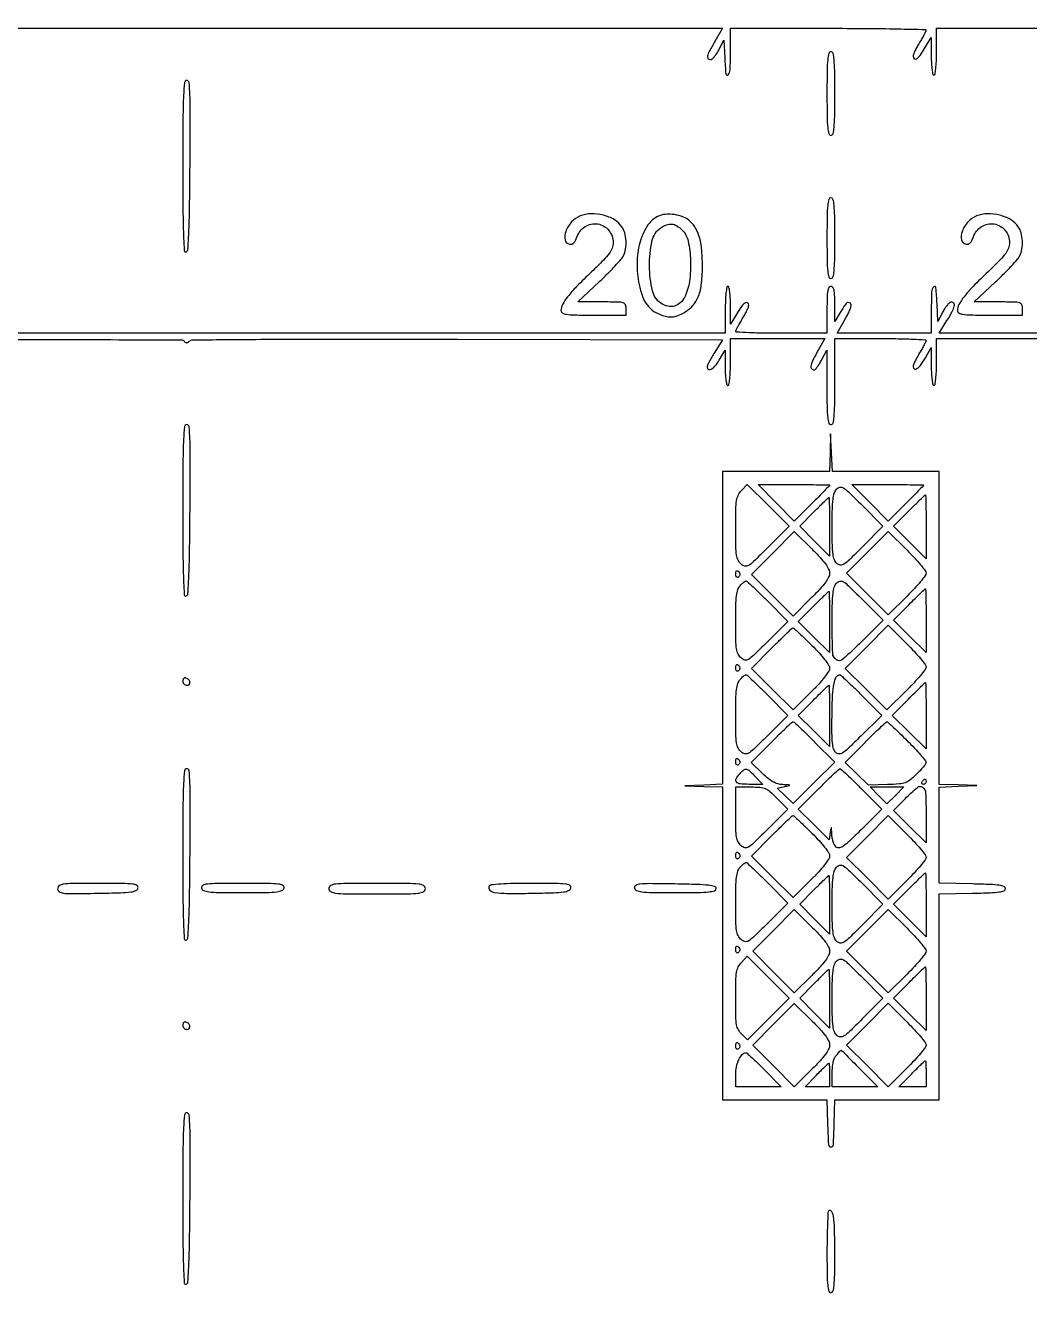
# Model space of a CAD drawing. Extents: x 0 to 836, y 5 to 589.
# Drawn here: x 487.95 to 520.51, y 388.59 to 430.28 of the extents above; entities that cross this region are included whole.
import ezdxf

# ---------------------------------------------------------------- set-up
doc = ezdxf.new("R2010")
doc.units = 0
doc.header["$MEASUREMENT"] = 0

msp = doc.modelspace()

# ---------------------------------------------------------------- linework, layer by layer
for points in [[(201.712326, 537.783562, -0.000001), (217.055896, 537.76491, -0.426088)], [(546.939, 229.3929, -0.000106), (546.943559, 250.949215, -0.000176), (546.957638, 269.095817, -0.000001), (546.976289, 285.583213, -0.415883)], [(836.0595, 588.6891), (420.497259, 588.710259, 0.000013), (261.145696, 588.714318, 0.000021), (126.989856, 588.708632), (4.934769, 588.698274, 0.19889), (4.878609, 588.675009, 0.198853), (4.855343, 588.618859), (4.83877, 516.273901, 0.000036), (4.826254, 436.744061, 0.000021), (4.8222, 342.282364), (4.8222, 95.946129), (4.469225, 95.920114, 0.031904), (4.160456, 95.877435, 0.315999), (4.075312, 95.787407, 0.415411), (4.137995, 95.703578, 0.035338), (4.43445, 95.6826), (4.8222, 95.6826), (4.8222, 50.2101), (4.8222, 4.7376), (420.462, 4.7376), (836.1018, 4.7376)], [(604.852986, 529.408162, -0.000002), (620.423836, 529.389509, -0.550615)], [(238.738155, 529.614638, -0.000002), (224.300981, 529.63329, -0.415836)], [(308.18842, 529.408162, -0.000002), (322.638019, 529.38951, -0.415836)], [(531.796111, 538.074638, -0.000002), (517.6951, 538.093291, -0.426056)], [(413.368417, 538.074638, -0.000002), (399.676779, 538.093291, -0.415815)], [(77.850638, 481.579418, -0.000002), (77.869294, 494.031443, -0.550517)], [(336.166934, 548.220763, -0.000002), (326.827688, 548.233536, -0.413812)], [(77.644162, 421.684687, -0.000002), (77.625507, 409.236574, -0.415775)], [(689.941022, 529.408162, -0.000003), (701.809045, 529.389505, -0.550493)], [(333.609652, 529.614638, -0.000003), (323.198363, 529.633296, -0.415688)], [(383.716206, 529.408162, -0.000003), (394.123716, 529.389504, -0.425916)], [(835.429914, 203.53197, -0.00002), (835.42504, 321.569549)], [(381.27946, 547.935135, -0.000004), (390.656104, 547.916048, -0.413615)], [(604.231838, 387.151416, -0.000003), (604.250494, 398.693431, -0.41574)], [(484.859921, 420.102361, -0.000019), (493.011272, 420.080958, -0.259223), (493.093639, 420.034892, 0.093379), (493.124914, 420.000626, 0.163244), (493.161004, 419.98862, 0.12665), (493.203851, 419.999764, 0.046615), (493.255835, 420.035294, -0.172552), (493.378997, 420.08039, -0.000371), (495.412531, 420.097686, -0.00195), (498.0396, 420.107836, -0.000618), (501.95827, 420.102853), (510.553333, 420.0813), (510.303366, 419.6797, 0.008771), (510.207627, 419.519693, 0.011748), (510.126828, 419.371145, 0.009013), (510.065001, 419.245297, 0.110097), (510.0534, 419.19325, 0.290106), (510.098011, 419.122833, 0.247719), (510.187196, 419.126785, 0.087242), (510.320198, 419.239722, 0.040002), (510.451505, 419.426478), (510.63811, 419.7429), (510.641855, 419.17185, 0.013372), (510.649273, 418.949161, 0.023366), (510.668941, 418.765649, 0.020491), (510.696116, 418.627675, 0.346819), (510.7302, 418.6008, 0.365646), (510.765797, 418.630849, 0.014491), (510.7913, 418.8123, 0.018502), (510.809156, 419.054279, 0.009164), (510.8148, 419.3622), (510.8148, 420.1236), (512.345676, 420.1236), (513.876552, 420.1236), (513.6193, 419.667776, 0.013839), (513.472588, 419.390137, 0.076968), (513.422143, 419.229802, 0.231469), (513.448687, 419.145115, 0.205869), (513.534079, 419.1084, 0.216432), (513.569394, 419.124438, 0.019681), (513.63164, 419.201592, 0.022693), (513.700897, 419.304113, 0.015755), (513.77004, 419.42565), (513.937522, 419.7429), (513.941261, 418.53735, 0.003305), (513.947672, 417.877246, 0.022909), (513.967751, 417.554498, 0.050005), (514.004292, 417.381249, 0.326679), (514.0719, 417.3318, 0.341131), (514.140599, 417.384843, 0.041306), (514.175727, 417.5856, 0.019923), (514.194563, 417.955918, 0.002745), (514.1988, 418.7277), (514.1988, 420.1236), (515.6793, 420.1236, -0.004017), (516.24696, 420.11904, -0.006694), (516.724776, 420.104962, -0.001794), (517.135042, 420.085899, -0.40162), (517.159367, 420.06015, -0.111035), (517.150141, 420.020391, -0.00754), (517.097835, 419.915933, -0.010506), (517.030375, 419.792546, -0.007675), (516.950507, 419.6583, 0.013093), (516.870515, 419.52047, 0.015532), (516.80253, 419.38617, 0.014424), (516.752369, 419.270347, 0.08935), (516.73944, 419.2071, 0.300243), (516.781505, 419.139999, 0.270054), (516.864156, 419.148295, 0.076762), (516.996318, 419.279246, 0.029789), (517.137258, 419.495677), (517.326217, 419.8275), (517.327608, 419.21415, 0.012089), (517.334012, 418.97204, 0.022171), (517.352719, 418.775635, 0.019132), (517.379112, 418.628546, 0.352327), (517.4136, 418.6008, 0.365646), (517.449197, 418.630849, 0.014491), (517.4747, 418.8123, 0.018502), (517.492556, 419.054279, 0.009164), (517.4982, 419.3622), (517.4982, 420.1236), (527.4387, 420.1236)], [(467.582005, 430.191), (510.55661, 430.191), (510.305005, 429.764277, 0.009298), (510.130066, 429.454557, 0.065443), (510.068412, 429.293143, 0.236264), (510.087395, 429.212016, 0.222811), (510.164631, 429.1758, 0.180386), (510.217957, 429.195686, 0.035725), (510.29128, 429.268992, 0.033672), (510.368747, 429.37158, 0.025766), (510.439581, 429.49305), (510.6033, 429.8103), (510.628315, 429.23925, 0.011581), (510.663823, 428.709586, 0.639683), (510.735492, 428.68403, 0.186785), (510.804103, 428.84371, 0.009128), (510.8148, 429.4296), (510.8148, 430.191), (513.9873, 430.191, -0.001874), (515.203614, 430.186441, -0.003129), (516.227103, 430.172362, -0.000395), (517.132783, 430.153517, -0.420082), (517.15716, 430.12755, -0.10382), (517.147077, 430.087812, -0.007062), (517.09407, 429.983333, -0.009869), (517.026121, 429.859945, -0.007234), (516.946093, 429.7257, 0.012708), (516.866259, 429.588385, 0.015414), (516.798765, 429.455641, 0.01405), (516.749027, 429.341661, 0.095102), (516.737233, 429.28155, 0.218217), (516.77334, 429.201899, 0.339983), (516.845044, 429.197588, 0.086405), (516.964439, 429.312846, 0.02268), (517.111905, 429.53535), (517.327399, 429.8949), (517.3282, 429.28155, 0.012065), (517.334364, 429.039245, 0.0222), (517.352867, 428.842888, 0.01921), (517.379111, 428.695965, 0.352506), (517.4136, 428.6682, 0.365646), (517.449197, 428.698249, 0.014491), (517.4747, 428.8797, 0.018502), (517.492556, 429.121679, 0.009164), (517.4982, 429.4296), (517.4982, 430.191), (527.4387, 430.191)], [(527.481782, 420.2928), (517.584364, 420.2928), (517.837382, 420.704007, 0.012763), (518.009153, 420.999829, 0.067597), (518.075971, 421.174396, 0.21343), (518.058194, 421.266845, 0.244789), (517.979169, 421.308, 0.180386), (517.925843, 421.288114, 0.035725), (517.85252, 421.214808, 0.033672), (517.775053, 421.11222, 0.025766), (517.704219, 420.99075), (517.5405, 420.6735), (517.515485, 421.24455, 0.011581), (517.479977, 421.774214, 0.639683), (517.408308, 421.79977, 0.186785), (517.339697, 421.64009, 0.009128), (517.329, 421.0542), (517.329, 420.2928), (515.799991, 420.2928), (514.270982, 420.2928), (514.533468, 420.751577, 0.013632), (514.643472, 420.956615, 0.036849), (514.706457, 421.109193, 0.055394), (514.728891, 421.215938, 0.285851), (514.703248, 421.267648, 0.078544), (514.632593, 421.297255, 0.25054), (514.584652, 421.284966, 0.068732), (514.531898, 421.221262, 0.002883), (514.378078, 420.9696), (514.199432, 420.6735), (514.199116, 421.24455, 0.008923), (514.193718, 421.537915, 0.04577), (514.173003, 421.699222, 0.10575), (514.133909, 421.784484, 0.236826), (514.0719, 421.8156, 0.273642), (514.007877, 421.777725, 0.084509), (513.969675, 421.66755, 0.035355), (513.9498, 421.457786, 0.005946), (513.945, 421.0542), (513.945, 420.2928), (512.4645, 420.2928, -0.004017), (511.896991, 420.297359, -0.00671), (511.419672, 420.311438, -0.001804), (511.010129, 420.330502, -0.411716), (510.98664, 420.35625, -0.10382), (510.996723, 420.395988, -0.007062), (511.04973, 420.500467, -0.009869), (511.117679, 420.623855, -0.007234), (511.197707, 420.7581, 0.012708), (511.277541, 420.895415, 0.015414), (511.345035, 421.028159, 0.01405), (511.394773, 421.142139, 0.095102), (511.406567, 421.20225, 0.218217), (511.37046, 421.281901, 0.339983), (511.298756, 421.286212, 0.086405), (511.179361, 421.170954, 0.02268), (511.031895, 420.94845), (510.816401, 420.5889), (510.8156, 421.20225, 0.012065), (510.809436, 421.444555, 0.0222), (510.790933, 421.640912, 0.01921), (510.764689, 421.787835, 0.352506), (510.7302, 421.8156, 0.365646), (510.694603, 421.785551, 0.014491), (510.6691, 421.6041, 0.018502), (510.651244, 421.362121, 0.009164), (510.6456, 421.0542), (510.6456, 420.2928), (467.6265, 420.2928)]]:
    msp.add_lwpolyline(points, format="xyb")
for points in [[(513.945, 428.076, 0.002849), (513.949258, 427.328786, 0.020523), (513.968133, 426.96915, 0.04313), (514.003453, 426.774699, 0.338315), (514.0719, 426.7224, 0.338315), (514.140347, 426.774699, 0.04313), (514.175667, 426.96915, 0.020523), (514.194542, 427.328786, 0.002849), (514.1988, 428.076, 0.002849), (514.194542, 428.823214, 0.020523), (514.175667, 429.18285, 0.04313), (514.140347, 429.377301, 0.338315), (514.0719, 429.4296, 0.338315), (514.003453, 429.377301, 0.04313), (513.968133, 429.18285, 0.020523), (513.949258, 428.823214, 0.002849)], [(493.0488, 425.70015, 0.00151), (493.053133, 424.265767, 0.008051), (493.070483, 423.482398, 0.006356), (493.096323, 422.975746, 0.49192), (493.15455, 422.936523, 0.304581), (493.212198, 423.011115, 0.005234), (493.242578, 423.551225, 0.007737), (493.2668, 424.351767, 0.001676), (493.282606, 425.735373, 0.001213), (493.291534, 427.316765, 0.010367), (493.279128, 428.025088, 0.014769), (493.251556, 428.431238, 0.385989), (493.176856, 428.499, 0.384605), (493.101696, 428.431149, 0.014105), (493.070918, 428.015586, 0.010212), (493.052688, 427.295127, 0.001219)], [(513.945, 423.3807, 0.002961), (513.949279, 422.658052, 0.021161), (513.968197, 422.3091, 0.045065), (514.003712, 422.120924, 0.33533), (514.0719, 422.0694, 0.33533), (514.140088, 422.120924, 0.045065), (514.175603, 422.3091, 0.021161), (514.194521, 422.658052, 0.002961), (514.1988, 423.3807, 0.002961), (514.194521, 424.103348, 0.021161), (514.175603, 424.4523, 0.045065), (514.140088, 424.640476, 0.33533), (514.0719, 424.692, 0.33533), (514.003712, 424.640476, 0.045065), (513.968197, 424.4523, 0.021161), (513.949279, 424.103348, 0.002961)], [(505.940835, 424.101486, 0.111457), (505.660753, 423.9074, 0.095305), (505.471884, 423.601257, 0.141082), (505.449216, 423.326877, 0.305109), (505.592848, 423.184607, 0.121092), (505.665701, 423.188446, 0.119299), (505.728934, 423.225592, 0.083297), (505.78434, 423.300636, 0.033597), (505.834396, 423.418179, -0.167868), (506.101054, 423.756103, -0.183743), (506.508471, 423.841521, -0.186011), (506.866038, 423.634609, -0.170912), (507.008154, 423.23265, -0.091469), (506.976236, 423.058382, -0.068605), (506.882433, 422.886908, -0.035955), (506.692449, 422.665627, -0.006703), (506.310204, 422.290448, 0.00777), (505.823774, 421.810971, 0.027056), (505.532003, 421.480282, 0.042437), (505.367201, 421.230942, 0.124499), (505.316357, 421.03305, 0.266285), (505.361686, 420.953278, 0.098923), (505.488033, 420.9091, 0.031549), (505.751022, 420.88905, 0.003254), (506.3733, 420.885), (507.4308, 420.885), (507.4308, 421.0965, 0.107366), (507.404132, 421.21926, 0.22243), (507.331098, 421.281432, 0.062427), (507.16503, 421.305311, 0.003579), (506.64825, 421.310974), (505.8657, 421.313947), (506.557356, 421.966624, 0.006961), (506.828863, 422.230071, 0.008757), (507.072538, 422.481858, 0.007231), (507.269359, 422.698693, 0.066462), (507.339906, 422.804088, 0.074977), (507.411159, 423.028488, 0.051901), (507.425577, 423.29485, 0.052669), (507.385298, 423.552844, 0.08795), (507.292843, 423.751513, 0.107332), (507.047013, 423.978669, 0.069812), (506.688416, 424.127202, 0.068282), (506.29349, 424.173597, 0.091398)], [(508.448539, 424.080731, 0.133039), (508.105529, 423.761062, 0.072917), (507.874671, 423.230639, 0.063285), (507.782876, 422.57225, 0.054258), (507.850188, 421.875299, 0.038109), (507.962429, 421.486249, 0.07364), (508.118566, 421.203184, 0.08606), (508.331115, 421.00596, 0.071427), (508.611475, 420.876121, 0.026842), (508.798201, 420.830935, 0.069755), (508.936097, 420.824799, 0.067582), (509.072901, 420.856798, 0.024029), (509.257254, 420.937535, 0.08301), (509.557112, 421.154549, 0.092798), (509.756409, 421.44989, 0.071312), (509.868371, 421.860549, 0.029806), (509.905258, 422.434392, 0.020525), (509.885603, 422.973443, 0.045555), (509.816711, 423.378327, 0.060037), (509.693812, 423.68646, 0.079457), (509.50936, 423.925094, 0.093169), (509.289239, 424.065685, 0.059297), (508.994942, 424.145277, 0.059632), (508.692533, 424.153308, 0.098591)], [(518.800035, 424.101486, 0.111457), (518.519953, 423.9074, 0.095305), (518.331084, 423.601257, 0.141082), (518.308416, 423.326877, 0.305109), (518.452048, 423.184607, 0.121092), (518.524901, 423.188446, 0.119299), (518.588134, 423.225592, 0.083297), (518.64354, 423.300636, 0.033597), (518.693596, 423.418179, -0.167868), (518.960254, 423.756103, -0.183743), (519.367671, 423.841521, -0.186011), (519.725238, 423.634609, -0.170912), (519.867354, 423.23265, -0.091469), (519.835436, 423.058382, -0.068605), (519.741633, 422.886908, -0.035955), (519.551649, 422.665627, -0.006703), (519.169404, 422.290448, 0.00777), (518.682974, 421.810971, 0.027056), (518.391203, 421.480282, 0.042437), (518.226401, 421.230942, 0.124499), (518.175557, 421.03305, 0.266285), (518.220886, 420.953278, 0.098923), (518.347233, 420.9091, 0.031549), (518.610222, 420.88905, 0.003254), (519.2325, 420.885), (520.29, 420.885), (520.29, 421.0965, 0.107366), (520.263332, 421.21926, 0.22243), (520.190298, 421.281432, 0.062427), (520.02423, 421.305311, 0.003579), (519.50745, 421.310974), (518.7249, 421.313947), (519.416556, 421.966624, 0.006961), (519.688063, 422.230071, 0.008757), (519.931738, 422.481858, 0.007231), (520.128559, 422.698693, 0.066462), (520.199106, 422.804088, 0.074977), (520.270359, 423.028488, 0.051901), (520.284777, 423.29485, 0.052669), (520.244498, 423.552844, 0.08795), (520.152043, 423.751513, 0.107332), (519.906213, 423.978669, 0.069812), (519.547616, 424.127202, 0.068282), (519.15269, 424.173597, 0.091398)], [(509.240733, 423.651158, -0.144075), (509.440534, 423.284745, -0.044146), (509.519837, 422.652623, -0.044375), (509.484711, 421.979324, -0.081718), (509.320995, 421.457276, -0.09631), (509.183049, 421.279164, -0.114296), (508.995936, 421.178837, -0.114637), (508.784214, 421.171151, -0.097318), (508.576481, 421.255574, -0.192896), (508.283769, 421.674696, -0.054774), (508.187495, 422.47924, -0.054766), (508.268326, 423.286759, -0.189883), (508.552712, 423.716606, -0.063398), (508.738419, 423.814325, -0.113636), (508.908419, 423.836803, -0.112269), (509.072541, 423.782698, -0.060914)], [(493.0488, 414.53295, 0.00151), (493.053133, 413.098567, 0.008051), (493.070483, 412.315198, 0.006356), (493.096323, 411.808546, 0.49192), (493.15455, 411.769323, 0.304581), (493.212198, 411.843915, 0.005234), (493.242578, 412.384025, 0.007737), (493.2668, 413.184567, 0.001676), (493.282606, 414.568173, 0.001213), (493.291534, 416.149565, 0.010367), (493.279128, 416.857888, 0.014769), (493.251556, 417.264038, 0.385989), (493.176856, 417.3318, 0.384605), (493.101696, 417.263949, 0.014105), (493.070918, 416.848386, 0.010212), (493.052688, 416.127927, 0.001219)], [(514.04641, 416.42235), (514.0296, 415.809), (512.2953, 415.809), (510.561, 415.809), (510.561, 410.736706), (510.561, 405.664413), (509.94765, 405.635216), (509.3343, 405.60602), (509.94765, 405.58921), (510.561, 405.5724), (510.561, 400.4964), (510.561, 395.4204), (512.249825, 395.4204), (513.938651, 395.4204), (513.962975, 394.658532, 0.006049), (513.993257, 393.970973, 0.370715), (514.072292, 393.888832, 0.425619), (514.151194, 393.956669, 0.006199), (514.180825, 394.63785), (514.205149, 395.4204), (515.893975, 395.4204), (517.5828, 395.4204), (517.5828, 398.759572), (517.5828, 402.098745), (518.66145, 402.122422, 0.003954), (519.241916, 402.139758, 0.02524), (519.535229, 402.165705, 0.054623), (519.69339, 402.205727, 0.313126), (519.7401, 402.273, 0.313126), (519.69339, 402.340273, 0.054623), (519.535229, 402.380295, 0.02524), (519.241916, 402.406242, 0.003954), (518.66145, 402.423578), (517.5828, 402.447255), (517.5828, 404.006121), (517.5828, 405.564987), (518.19615, 405.594184), (518.8095, 405.62338), (518.19615, 405.64019), (517.5828, 405.657), (517.5828, 410.733), (517.5828, 415.809), (515.852206, 415.809), (514.121613, 415.809), (514.092416, 416.42235), (514.06322, 417.0357)], [(512.023592, 413.338974, -0.003295), (511.566277, 412.887646, -0.054453), (511.397713, 412.755896, -0.199623), (511.280946, 412.736986, -0.126177), (511.157083, 412.802186, -0.099396), (511.062774, 412.929625, -0.073288), (511.012002, 413.098142, -0.032354), (510.989071, 413.378406, -0.004238), (510.984, 413.976609, -0.004305), (510.989237, 414.584934, -0.033785), (511.013161, 414.866498, -0.073955), (511.067703, 415.04285, -0.0768), (511.170738, 415.193168), (511.357476, 415.391942), (512.037247, 414.712171), (512.717018, 414.0324)], [(514.0296, 415.362581, -0.194103), (514.023173, 415.346649, -0.00055), (513.861209, 415.178941, -0.003116), (513.676122, 414.99008, -0.001927), (513.456353, 414.770308), (512.883107, 414.201454), (512.295372, 414.793727), (511.707638, 415.386), (512.868619, 415.386, -0.00189), (513.313796, 415.384317, -0.003152), (513.688562, 415.379121, -0.0004), (514.020223, 415.372165, -0.407852)], [(515.089985, 413.358502, -0.004015), (514.671617, 412.944369, -0.048553), (514.4952, 412.803089, -0.165583), (514.377729, 412.773089, -0.165848), (514.26645, 412.82104, -0.12066), (514.185699, 412.940329, -0.057153), (514.141143, 413.121827, -0.0273), (514.119358, 413.424026, -0.004344), (514.1142, 414.0177, -0.004813), (514.119699, 414.589048, -0.024529), (514.141385, 414.906059, -0.045714), (514.183489, 415.104856, -0.109304), (514.257726, 415.235172, -0.155721), (514.364397, 415.297139, -0.197963), (514.475533, 415.277654, -0.051766), (514.644686, 415.144226, -0.003521), (515.081261, 414.713757), (515.76127, 414.033748)], [(517.0752, 415.362581, -0.194103), (517.068773, 415.346649, -0.00055), (516.906809, 415.178941, -0.003116), (516.721722, 414.99008, -0.001927), (516.501953, 414.770308), (515.928707, 414.201454), (515.340972, 414.793727), (514.753238, 415.386), (515.914219, 415.386, -0.00189), (516.359396, 415.384317, -0.003152), (516.734162, 415.379121, -0.0004), (517.065823, 415.372165, -0.407852)], [(514.0296, 414.01217), (514.0296, 413.061339), (513.545061, 413.545878), (513.060522, 414.030417), (513.521021, 414.496709, -0.002442), (513.69929, 414.675465, -0.003917), (513.85331, 414.826027, -0.000865), (513.989365, 414.956506, -0.193033), (514.00556, 414.963, -0.406097), (514.015379, 414.95345, -0.000628), (514.022538, 414.683694, -0.00395), (514.027872, 414.376764, -0.002369)], [(517.1598, 414.012096), (517.1598, 412.976592), (516.632802, 413.50359), (516.105804, 414.030588), (516.609004, 414.539094, -0.002213), (516.803628, 414.734038, -0.003562), (516.971379, 414.898226, -0.000717), (517.1199, 415.041125, -0.193532), (517.136002, 415.0476, -0.406894), (517.14573, 415.038112, -0.000519), (517.152809, 414.743421, -0.003591), (517.15809, 414.409159, -0.002154)], [(514.0296, 412.5096, -0.118795), (513.997672, 412.377111, -0.040546), (513.892914, 412.207775, -0.02835), (513.714335, 411.99217, -0.010205), (513.437257, 411.705758), (512.844914, 411.117954), (512.168148, 411.79075), (511.491382, 412.463547), (512.187447, 413.163246), (512.883511, 413.862945), (513.456555, 413.294291, -0.010679), (513.723539, 413.017789, -0.02895), (513.896678, 412.80743, -0.041143), (513.99841, 412.640949, -0.117101)], [(517.1598, 412.5096, -0.164341), (517.133453, 412.431606, -0.010142), (516.979045, 412.237437, -0.014181), (516.780198, 412.010934, -0.009979), (516.544463, 411.767235), (515.929126, 411.156005), (515.256298, 411.832802), (514.583469, 412.5096), (515.256298, 413.186398), (515.929126, 413.863195), (516.544463, 413.251965, -0.009979), (516.780198, 413.008266, -0.014181), (516.979045, 412.781763, -0.010142), (517.133453, 412.587594, -0.164341)], [(511.107287, 412.515446, -0.108373), (511.119267, 412.481327, -0.099685), (511.116406, 412.444216, -0.095498), (511.099106, 412.409825, -0.090427), (511.06998, 412.383553, -0.136093), (511.037328, 412.374056, -0.190788), (511.009257, 412.384767, -0.140899), (510.990312, 412.415717, -0.067432), (510.984, 412.462307, -0.039415), (510.991204, 412.553555, -0.25701), (511.018448, 412.588606, -0.315493), (511.057336, 412.58055, -0.050477)], [(512.022391, 411.598221), (512.676113, 410.940643), (512.002444, 410.270925, -0.00343), (511.559015, 409.836104, -0.055821), (511.394141, 409.70888, -0.200712), (511.279157, 409.691558, -0.122844), (511.156387, 409.757215, -0.099932), (511.06256, 409.884286, -0.072843), (511.011982, 410.052913, -0.032246), (510.989079, 410.333316, -0.004257), (510.984, 410.9298, -0.005218), (510.98963, 411.469282, -0.02453), (511.011282, 411.77844, -0.043955), (511.052462, 411.974697, -0.11067), (511.124012, 412.101089, -0.017199), (511.181454, 412.160332, -0.022262), (511.238265, 412.210354, -0.020767), (511.288123, 412.247157, -0.149691), (511.316347, 412.2558, -0.187697), (511.350841, 412.242378, -0.00193), (511.54533, 412.062636, -0.005876), (511.768036, 411.850277, -0.003741)], [(514.0296, 410.925998), (514.0296, 409.934597), (513.521902, 410.436997), (513.014205, 410.939396), (513.498104, 411.428398, -0.002301), (513.685328, 411.615863, -0.003699), (513.846849, 411.773756, -0.000772), (513.989725, 411.910946, -0.193241), (514.005802, 411.9174, -0.406541), (514.015527, 411.907927, -0.000566), (514.022609, 411.626176, -0.003751), (514.02789, 411.30615, -0.002249)], [(515.070856, 410.295038, -0.012769), (514.4594, 409.714041, -0.342007), (514.249442, 409.698212, -0.243515), (514.130197, 409.911772, -0.007878), (514.1142, 410.927047, -0.004511), (514.119602, 411.525825, -0.023793), (514.141138, 411.853548, -0.04492), (514.183106, 412.057461, -0.111156), (514.257726, 412.189572, -0.155892), (514.364423, 412.251507, -0.197845), (514.475627, 412.231959, -0.051716), (514.644931, 412.098381, -0.003518), (515.081935, 411.667483), (515.762618, 410.9868)], [(517.1598, 410.966496), (517.1598, 409.930992), (516.632802, 410.45799), (516.105804, 410.984988), (516.609004, 411.493494, -0.002213), (516.803628, 411.688438, -0.003562), (516.971379, 411.852626, -0.000717), (517.1199, 411.995525, -0.193532), (517.136002, 412.002, -0.406894), (517.14573, 411.992512, -0.000519), (517.152809, 411.697821, -0.003591), (517.15809, 411.363559, -0.002154)], [(513.456427, 410.164219, -0.012739), (513.686482, 409.92399, -0.020229), (513.869434, 409.705828, -0.019656), (513.999446, 409.522975, -0.145712), (514.0296, 409.4217, -0.147121), (513.998862, 409.319498, -0.019196), (513.864785, 409.132751, -0.01983), (513.675942, 408.908879, -0.012217), (513.437257, 408.660158), (512.844914, 408.072354), (512.1682, 408.745098), (511.491487, 409.417843), (512.145209, 410.075421, -0.003016), (512.398845, 410.327494, -0.004793), (512.619285, 410.539836, -0.001293), (512.812941, 410.721888, -0.190229), (512.841092, 410.733, -0.187001), (512.869095, 410.722147, -0.00166), (513.039238, 410.565921, -0.005423), (513.233676, 410.382243, -0.003439)], [(517.1598, 409.464, -0.16548), (517.13314, 409.385652, -0.009693), (516.973396, 409.186226, -0.013821), (516.768341, 408.953553, -0.00968), (516.525233, 408.702534), (515.890667, 408.072202), (515.213824, 408.745075), (514.536982, 409.417947), (515.233113, 410.117713), (515.929243, 410.817478), (516.544522, 410.206307, -0.00998), (516.780234, 409.96263, -0.014182), (516.979062, 409.736146, -0.010144), (517.133454, 409.541993, -0.164338)], [(511.107287, 409.469846, -0.108373), (511.119267, 409.435727, -0.099685), (511.116406, 409.398616, -0.095498), (511.099106, 409.364225, -0.090427), (511.06998, 409.337953, -0.136093), (511.037328, 409.328456, -0.190788), (511.009257, 409.339167, -0.140899), (510.990312, 409.370117, -0.067432), (510.984, 409.416707, -0.039415), (510.991204, 409.507955, -0.25701), (511.018448, 409.543006, -0.315493), (511.057336, 409.53495, -0.050477)], [(493.0488, 409.00575, 0.099038), (493.059026, 408.95463, 0.097945), (493.088148, 408.911148, 0.097945), (493.13163, 408.882026, 0.099038), (493.18275, 408.8718, 0.190724), (493.256905, 408.901154, 0.244413), (493.280856, 408.969398, 0.165501), (493.239209, 409.0514, 0.113253), (493.149262, 409.106213, 0.134046), (493.111043, 409.108326, 0.144529), (493.078311, 409.090515, 0.119977), (493.056349, 409.054419, 0.077096)], [(512.022391, 408.552621), (512.676113, 407.895043), (512.002444, 407.225325, -0.00343), (511.559015, 406.790504, -0.055821), (511.394141, 406.66328, -0.200712), (511.279157, 406.645958, -0.122844), (511.156387, 406.711615, -0.099932), (511.06256, 406.838686, -0.072843), (511.011982, 407.007313, -0.032246), (510.989079, 407.287716, -0.004257), (510.984, 407.8842, -0.005218), (510.98963, 408.423682, -0.02453), (511.011282, 408.73284, -0.043955), (511.052462, 408.929097, -0.11067), (511.124012, 409.055489, -0.017199), (511.181454, 409.114732, -0.022262), (511.238265, 409.164754, -0.020767), (511.288123, 409.201557, -0.149691), (511.316347, 409.2102, -0.187697), (511.350841, 409.196778, -0.00193), (511.54533, 409.017036, -0.005876), (511.768036, 408.804677, -0.003741)], [(515.067991, 408.552621), (515.721713, 407.895043), (515.045376, 407.222673, -0.004199), (514.633305, 406.819843, -0.045876), (514.452378, 406.675328, -0.155077), (514.335454, 406.642391, -0.190318), (514.232139, 406.687204, -0.126915), (514.161625, 406.806751, -0.045054), (514.123765, 407.003194, -0.023832), (514.106912, 407.322753, -0.004481), (514.109211, 407.908147, -0.008366), (514.128173, 408.548134, -0.035848), (514.173083, 408.926898, -0.070199), (514.246371, 409.140968, -0.282359), (514.359194, 409.2102, -0.186998), (514.395379, 409.196176, -0.00212), (514.590122, 409.017036, -0.006165), (514.813441, 408.804672, -0.003938)], [(517.1598, 407.880194), (517.1598, 406.803988), (516.609816, 407.349083), (516.059832, 407.894178), (516.586222, 408.425289, -0.002097), (516.789724, 408.628901, -0.003383), (516.964916, 408.800386, -0.000647), (517.120206, 408.94996, -0.193708), (517.136206, 408.9564, -0.407257), (517.145855, 408.946978, -0.000473), (517.152869, 408.640264, -0.003426), (517.158104, 408.292864, -0.002054)], [(514.0296, 407.880398), (514.0296, 406.888997), (513.521902, 407.391397), (513.014205, 407.893796), (513.498104, 408.382798, -0.002301), (513.685328, 408.570263, -0.003699), (513.846849, 408.728156, -0.000772), (513.989725, 408.865346, -0.193241), (514.005802, 408.8718, -0.406541), (514.015527, 408.862327, -0.000566), (514.022609, 408.580576, -0.003751), (514.02789, 408.26055, -0.002249)], [(513.545191, 407.029821), (514.198913, 406.372243), (513.523766, 405.701056), (512.848619, 405.029868), (512.586935, 405.279984), (512.325251, 405.5301), (512.564075, 405.583541, 0.001851), (512.726166, 405.620441, 0.562328), (512.72965, 405.630998, 0.209639), (512.711791, 405.639663, 0.001068), (512.510002, 405.646991, -0.057851), (512.349471, 405.671209, -0.061143), (512.201937, 405.731413, -0.047396), (512.045412, 405.839487, -0.019254), (511.853515, 406.013836), (511.489925, 406.370672), (512.144428, 407.029036, -0.003306), (512.398654, 407.281403, -0.005228), (512.620262, 407.494006, -0.001534), (512.814463, 407.675335, -0.189229), (512.8452, 407.6874, -0.189215), (512.875935, 407.675337, -0.001538), (513.069909, 407.494236, -0.005234), (513.291265, 407.281887, -0.00331)], [(516.548567, 407.072061, -0.006564), (516.782795, 406.829984, -0.009839), (516.98025, 406.612041, -0.005235), (517.140058, 406.424592, -0.175648), (517.1598, 406.37013, -0.155848), (517.144066, 406.320878, -0.014726), (517.066608, 406.218534, -0.017727), (516.964062, 406.099896, -0.013042), (516.84255, 405.975656, -0.024808), (516.637425, 405.795454, -0.083873), (516.481787, 405.709649, -0.065327), (516.286815, 405.668901, -0.011179), (515.907922, 405.648725), (515.290545, 405.629677), (514.913035, 406.000175), (514.535525, 406.370672), (515.190028, 407.029036, -0.003315), (515.444263, 407.281403, -0.005242), (515.665901, 407.494006, -0.001542), (515.860112, 407.675305, -0.189196), (515.890933, 407.6874, -0.188482), (515.921623, 407.675405, -0.00175), (516.103254, 407.506644, -0.005591), (516.310923, 407.30793, -0.003549)], [(511.107287, 406.424246, -0.108373), (511.119267, 406.390127, -0.099685), (511.116406, 406.353016, -0.095498), (511.099106, 406.318625, -0.090427), (511.06998, 406.292353, -0.136093), (511.037328, 406.282856, -0.190788), (511.009257, 406.293567, -0.140899), (510.990312, 406.324517, -0.067432), (510.984, 406.371107, -0.039415), (510.991204, 406.462355, -0.25701), (511.018448, 406.497406, -0.315493), (511.057336, 406.48935, -0.050477)], [(493.0488, 403.36575, 0.00151), (493.053133, 401.931367, 0.008051), (493.070483, 401.147998, 0.006356), (493.096323, 400.641346, 0.49192), (493.15455, 400.602123, 0.304581), (493.212198, 400.676715, 0.005234), (493.242578, 401.216825, 0.007737), (493.2668, 402.017367, 0.001676), (493.282606, 403.400973, 0.001213), (493.291534, 404.982365, 0.010367), (493.279128, 405.690688, 0.014769), (493.251556, 406.096838, 0.385989), (493.176856, 406.1646, 0.384605), (493.101696, 406.096749, 0.014105), (493.070918, 405.681186, 0.010212), (493.052688, 404.960727, 0.001219)], [(511.6185, 405.9108), (511.861656, 405.657), (511.422828, 405.657, -0.023802), (511.124587, 405.671206, -0.195689), (511.006456, 405.732959, -0.317908), (510.997383, 405.836971, -0.051788), (511.124012, 406.009889, -0.038687), (511.248027, 406.127264, -0.22318), (511.333414, 406.148286, -0.140267), (511.428355, 406.099282, -0.012904)], [(515.067991, 405.507021), (515.721713, 404.849443), (515.049684, 404.181356, -0.00528), (514.670563, 403.812336, -0.038481), (514.474079, 403.652008, -0.102212), (514.346213, 403.597377, -0.226976), (514.245928, 403.622593, -0.098114), (514.194414, 403.685974, -0.038248), (514.149172, 403.789953, -0.036015), (514.1161, 403.913304, -0.037185), (514.101524, 404.038809, 0.001171), (514.093061, 404.232691, 0.156277), (514.084929, 404.25456, 0.654683), (514.07563, 404.25214, 0.002288), (514.052465, 404.101237), (514.016082, 403.856774), (513.514852, 404.352774), (513.013622, 404.848774), (513.667676, 405.506687, -0.003308), (513.92173, 405.758881, -0.005231), (514.143194, 405.971338, -0.001536), (514.337264, 406.152536, -0.189221), (514.368, 406.1646, -0.189215), (514.398735, 406.152537, -0.001538), (514.592709, 405.971436, -0.005234), (514.814065, 405.759087, -0.00331)], [(517.1598, 405.7416, -0.105053), (517.152942, 405.70932, -0.099167), (517.133482, 405.681851, -0.09642), (517.104407, 405.66344, -0.093332), (517.070207, 405.657, -0.108972), (517.040179, 405.663623, -0.182303), (517.022291, 405.681851, -0.161196), (517.019659, 405.709274, -0.082592), (517.0329, 405.7416, -0.029505), (517.055657, 405.773983, -0.035638), (517.080786, 405.801349, -0.038439), (517.104665, 405.820655, -0.151918), (517.122493, 405.8262, -0.210953), (517.136759, 405.819901, -0.081139), (517.148841, 405.801349, -0.061769), (517.157064, 405.773989, -0.042167)], [(512.319381, 405.210264), (512.67479, 404.848128), (512.001783, 404.179067, -0.003434), (511.55879, 403.744681, -0.055873), (511.394055, 403.617595, -0.200795), (511.279134, 403.600327, -0.122707), (511.156387, 403.666015, -0.092695), (511.063983, 403.787474, -0.075108), (511.013086, 403.943368, -0.035956), (510.989503, 404.194152, -0.00547), (510.984, 404.697212), (510.984, 405.5724), (511.473986, 405.5724, -0.018134), (511.775266, 405.56147, -0.083238), (511.944602, 405.520277, -0.081024), (512.093442, 405.425628, -0.016668)], [(517.1598, 404.663796), (517.1598, 403.755192), (516.633253, 404.281739), (516.106707, 404.808285), (516.481668, 405.190343, -0.022101), (516.876625, 405.55871, -0.355597), (517.046566, 405.562633, -0.220015), (517.144057, 405.374194, -0.011079)], [(513.456427, 404.073019, -0.012739), (513.686482, 403.83279, -0.020229), (513.869434, 403.614628, -0.019656), (513.999446, 403.431775, -0.145712), (514.0296, 403.3305, -0.147121), (513.998862, 403.228298, -0.019196), (513.864785, 403.041551, -0.01983), (513.675942, 402.817679, -0.012217), (513.437257, 402.568958), (512.844914, 401.981154), (512.1682, 402.653898), (511.491487, 403.326643), (512.145209, 403.984221, -0.003016), (512.398845, 404.236294, -0.004793), (512.619285, 404.448636, -0.001293), (512.812941, 404.630688, -0.190229), (512.841092, 404.6418, -0.187001), (512.869095, 404.630947, -0.00166), (513.039238, 404.474721, -0.005423), (513.233676, 404.291043, -0.003439)], [(517.1598, 403.2882, -0.164341), (517.133453, 403.210206, -0.010142), (516.979045, 403.016037, -0.014181), (516.780198, 402.789534, -0.009979), (516.544463, 402.545835), (515.929126, 401.934605), (515.256298, 402.611402), (514.583469, 403.2882), (515.256298, 403.964998), (515.929126, 404.641795), (516.544463, 404.030565, -0.009979), (516.780198, 403.786866, -0.014181), (516.979045, 403.560363, -0.010142), (517.133453, 403.366194, -0.164341)], [(511.107287, 403.378646, -0.108373), (511.119267, 403.344527, -0.099685), (511.116406, 403.307416, -0.095498), (511.099106, 403.273025, -0.090427), (511.06998, 403.246753, -0.136093), (511.037328, 403.237256, -0.190788), (511.009257, 403.247967, -0.140899), (510.990312, 403.278917, -0.067432), (510.984, 403.325507, -0.039415), (510.991204, 403.416755, -0.25701), (511.018448, 403.451806, -0.315493), (511.057336, 403.44375, -0.050477)], [(512.022391, 402.461421), (512.676113, 401.803843), (512.002444, 401.134125, -0.00343), (511.559015, 400.699304, -0.055821), (511.394141, 400.57208, -0.200712), (511.279157, 400.554758, -0.122844), (511.156387, 400.620415, -0.099932), (511.06256, 400.747486, -0.072843), (511.011982, 400.916113, -0.032246), (510.989079, 401.196516, -0.004257), (510.984, 401.793, -0.005218), (510.98963, 402.332482, -0.02453), (511.011282, 402.64164, -0.043955), (511.052462, 402.837897, -0.11067), (511.124012, 402.964289, -0.017199), (511.181454, 403.023532, -0.022262), (511.238265, 403.073554, -0.020767), (511.288123, 403.110357, -0.149691), (511.316347, 403.119, -0.187697), (511.350841, 403.105578, -0.00193), (511.54533, 402.925836, -0.005876), (511.768036, 402.713477, -0.003741)], [(514.0296, 401.74517), (514.0296, 400.794339), (513.545061, 401.278878), (513.060522, 401.763417), (513.521021, 402.229709, -0.002442), (513.69929, 402.408465, -0.003917), (513.85331, 402.559027, -0.000865), (513.989365, 402.689506, -0.193033), (514.00556, 402.696, -0.406097), (514.015379, 402.68645, -0.000628), (514.022538, 402.416694, -0.00395), (514.027872, 402.109764, -0.002369)], [(515.089985, 401.091502, -0.004015), (514.671617, 400.677369, -0.048553), (514.4952, 400.536089, -0.165583), (514.377729, 400.506089, -0.165848), (514.26645, 400.55404, -0.12066), (514.185699, 400.673329, -0.057153), (514.141143, 400.854827, -0.0273), (514.119358, 401.157026, -0.004344), (514.1142, 401.7507, -0.004813), (514.119699, 402.322048, -0.024529), (514.141385, 402.639059, -0.045714), (514.183489, 402.837856, -0.109304), (514.257726, 402.968172, -0.155721), (514.364397, 403.030139, -0.197963), (514.475533, 403.010654, -0.051766), (514.644686, 402.877226, -0.003521), (515.081261, 402.446757), (515.76127, 401.766748)], [(517.1598, 401.745096), (517.1598, 400.709592), (516.632802, 401.23659), (516.105804, 401.763588), (516.609004, 402.272094, -0.002213), (516.803628, 402.467038, -0.003562), (516.971379, 402.631226, -0.000717), (517.1199, 402.774125, -0.193532), (517.136002, 402.7806, -0.406894), (517.14573, 402.771112, -0.000519), (517.152809, 402.476421, -0.003591), (517.15809, 402.142159, -0.002154)], [(488.988, 402.270797, 0.24262), (489.0372, 402.175372, 0.126764), (489.165332, 402.126185, 0.031064), (489.451917, 402.1112, 0.002061), (490.277083, 402.122747, 0.002804), (491.028194, 402.140567, 0.025016), (491.357429, 402.166747, 0.065668), (491.527658, 402.212126, 0.252541), (491.594586, 402.29415, 0.330137), (491.555655, 402.375139, 0.092921), (491.413273, 402.41913, 0.026279), (491.099875, 402.438523, 0.002314), (490.305503, 402.4422, 0.002087), (489.467572, 402.438703, 0.030265), (489.171721, 402.418298, 0.119511), (489.038442, 402.367024, 0.246211)], [(493.657105, 402.29415, 0.254832), (493.724342, 402.212568, 0.068159), (493.893215, 402.170103, 0.024934), (494.223043, 402.150162, 0.002632), (494.9946, 402.1461, 0.002632), (495.766157, 402.150162, 0.024934), (496.095985, 402.170103, 0.068159), (496.264858, 402.212568, 0.254832), (496.332095, 402.29415, 0.335991), (496.292019, 402.37544, 0.088793), (496.143956, 402.419199, 0.02535), (495.819519, 402.438544, 0.002216), (494.9946, 402.4422, 0.002216), (494.169681, 402.438544, 0.02535), (493.845244, 402.419199, 0.088793), (493.697181, 402.37544, 0.335991)], [(497.7864, 402.273, 0.275511), (497.843744, 402.176831, 0.097241), (498.003187, 402.127236, 0.025225), (498.35275, 402.107202, 0.001703), (499.3515, 402.1038, 0.001703), (500.35025, 402.107202, 0.025225), (500.699813, 402.127236, 0.097241), (500.859256, 402.176831, 0.275511), (500.9166, 402.273, 0.275511), (500.859256, 402.369169, 0.097241), (500.699813, 402.418764, 0.025225), (500.35025, 402.438798, 0.001703), (499.3515, 402.4422, 0.001703), (498.35275, 402.438798, 0.025225), (498.003187, 402.418764, 0.097241), (497.843744, 402.369169, 0.275511)], [(502.984744, 402.350229, 0.362859), (503.002041, 402.229753, 0.142614), (503.164629, 402.151472, 0.039903), (503.559533, 402.117573, 0.006123), (504.348413, 402.122605, 0.002888), (505.082083, 402.14051, 0.025518), (505.404986, 402.166788, 0.067043), (505.571979, 402.212307, 0.250335), (505.638191, 402.29415, 0.329521), (505.599382, 402.375108, 0.093362), (505.457585, 402.419122, 0.026378), (505.145324, 402.438521, 0.002325), (504.354096, 402.4422, 0.004799), (503.781343, 402.436703, 0.011967), (503.363082, 402.418652, 0.008478), (503.052265, 402.392476, 0.233154)], [(507.700285, 402.296332, 0.251212), (507.767728, 402.213355, 0.071206), (507.934255, 402.170142, 0.025348), (508.261801, 402.150125, 0.002588), (509.039359, 402.1461, 0.002964), (509.761334, 402.15038, 0.021179), (510.109993, 402.169299, 0.045119), (510.297997, 402.20482, 0.335246), (510.3495, 402.273, 0.334881), (510.297483, 402.341956, 0.04165), (510.101282, 402.380702, 0.020579), (509.742103, 402.406092, 0.002999), (509.010427, 402.423232, 0.002151), (508.191387, 402.433978, 0.02635), (507.87873, 402.420253, 0.099142), (507.73915, 402.377962, 0.328399)], [(514.0296, 400.2426, -0.117106), (513.998408, 400.111248, -0.041141), (513.896667, 399.944758, -0.028949), (513.723511, 399.734382, -0.010678), (513.456497, 399.45785), (512.883393, 398.889138), (512.210631, 399.565869), (511.537869, 400.2426), (512.210631, 400.919331), (512.883393, 401.596062), (513.456497, 401.02735, -0.010678), (513.723511, 400.750818, -0.028949), (513.896667, 400.540442, -0.041141), (513.998408, 400.373952, -0.117106)], [(517.1598, 400.2426, -0.164341), (517.133453, 400.164606, -0.010142), (516.979045, 399.970437, -0.014181), (516.780198, 399.743934, -0.009979), (516.544463, 399.500235), (515.929126, 398.889005), (515.256298, 399.565802), (514.583469, 400.2426), (515.256298, 400.919398), (515.929126, 401.596195), (516.544463, 400.984965, -0.009979), (516.780198, 400.741266, -0.014181), (516.979045, 400.514763, -0.010142), (517.133453, 400.320594, -0.164341)], [(511.107287, 400.333046, -0.108373), (511.119267, 400.298927, -0.099685), (511.116406, 400.261816, -0.095498), (511.099106, 400.227425, -0.090427), (511.06998, 400.201153, -0.136093), (511.037328, 400.191656, -0.190788), (511.009257, 400.202367, -0.140899), (510.990312, 400.233317, -0.067432), (510.984, 400.279907, -0.039415), (510.991204, 400.371155, -0.25701), (511.018448, 400.406206, -0.315493), (511.057336, 400.39815, -0.050477)], [(512.043845, 398.045358), (511.372019, 397.369569), (511.178009, 397.551832, -0.0785), (511.069856, 397.691206, -0.084447), (511.013322, 397.853732, -0.037252), (510.989122, 398.116629, -0.004331), (510.984, 398.707944, -0.004647), (510.989376, 399.286368, -0.034848), (511.013523, 399.559258, -0.074294), (511.068141, 399.732001, -0.075049), (511.170738, 399.880568), (511.357476, 400.079342), (512.036573, 399.400245), (512.71567, 398.721148)], [(515.089985, 398.045902, -0.004015), (514.671617, 397.631769, -0.048553), (514.4952, 397.490489, -0.165583), (514.377729, 397.460489, -0.165848), (514.26645, 397.50844, -0.12066), (514.185699, 397.627729, -0.057153), (514.141143, 397.809227, -0.0273), (514.119358, 398.111426, -0.004344), (514.1142, 398.7051, -0.004813), (514.119699, 399.276448, -0.024529), (514.141385, 399.593459, -0.045714), (514.183489, 399.792256, -0.109304), (514.257726, 399.922572, -0.155721), (514.364397, 399.984539, -0.197963), (514.475533, 399.965054, -0.051766), (514.644686, 399.831626, -0.003521), (515.081261, 399.401157), (515.76127, 398.721148)], [(514.0296, 398.69957), (514.0296, 397.748739), (513.545061, 398.233278), (513.060522, 398.717817), (513.521021, 399.184109, -0.002442), (513.69929, 399.362865, -0.003917), (513.85331, 399.513427, -0.000865), (513.989365, 399.643906, -0.193033), (514.00556, 399.6504, -0.406097), (514.015379, 399.64085, -0.000628), (514.022538, 399.371094, -0.00395), (514.027872, 399.064164, -0.002369)], [(517.1598, 398.699496), (517.1598, 397.663992), (516.632802, 398.19099), (516.105804, 398.717988), (516.609004, 399.226494, -0.002213), (516.803628, 399.421438, -0.003562), (516.971379, 399.585626, -0.000717), (517.1199, 399.728525, -0.193532), (517.136002, 399.735, -0.406894), (517.14573, 399.725512, -0.000519), (517.152809, 399.430821, -0.003591), (517.15809, 399.096559, -0.002154)], [(514.0296, 397.197, -0.117106), (513.998408, 397.065648, -0.041141), (513.896667, 396.899158, -0.028949), (513.723511, 396.688782, -0.010678), (513.456497, 396.41225), (512.883393, 395.843538), (512.210631, 396.520269), (511.537869, 397.197), (512.210631, 397.873731), (512.883393, 398.550462), (513.456497, 397.98175, -0.010678), (513.723511, 397.705218, -0.028949), (513.896667, 397.494842, -0.041141), (513.998408, 397.328352, -0.117106)], [(517.1598, 397.197, -0.164341), (517.133453, 397.119006, -0.010142), (516.979045, 396.924837, -0.014181), (516.780198, 396.698334, -0.009979), (516.544463, 396.454635), (515.929126, 395.843405), (515.256298, 396.520202), (514.583469, 397.197), (515.256298, 397.873798), (515.929126, 398.550595), (516.544463, 397.939365, -0.009979), (516.780198, 397.695666, -0.014181), (516.979045, 397.469163, -0.010142), (517.133453, 397.274994, -0.164341)], [(493.0488, 397.83855, 0.099038), (493.059026, 397.78743, 0.097945), (493.088148, 397.743948, 0.097945), (493.13163, 397.714826, 0.099038), (493.18275, 397.7046, 0.190724), (493.256905, 397.733954, 0.244413), (493.280856, 397.802198, 0.165501), (493.239209, 397.8842, 0.113253), (493.149262, 397.939013, 0.134046), (493.111043, 397.941126, 0.144529), (493.078311, 397.923315, 0.119977), (493.056349, 397.887219, 0.077096)], [(511.107287, 397.202846, -0.108373), (511.119267, 397.168727, -0.099685), (511.116406, 397.131616, -0.095498), (511.099106, 397.097225, -0.090427), (511.06998, 397.070953, -0.136093), (511.037328, 397.061456, -0.190788), (511.009257, 397.072167, -0.140899), (510.990312, 397.103117, -0.067432), (510.984, 397.149707, -0.039415), (510.991204, 397.240955, -0.25701), (511.018448, 397.276006, -0.315493), (511.057336, 397.26795, -0.050477)], [(511.9146, 396.3933), (512.459612, 395.8434), (511.721806, 395.8434), (510.984, 395.8434), (510.984, 396.238589, -0.051067), (511.0101, 396.493468, -0.059363), (511.087327, 396.724437, -0.071713), (511.196293, 396.889153, -0.213971), (511.316806, 396.9432, -0.185276), (511.351116, 396.930034, -0.002725), (511.51418, 396.781667, -0.007018), (511.701893, 396.604066, -0.004525)], [(515.0025, 396.4356), (515.590162, 395.8434), (514.852181, 395.8434), (514.1142, 395.8434), (514.1142, 396.280889, -0.021711), (514.122886, 396.480832, -0.036349), (514.149598, 396.646885, -0.044241), (514.193324, 396.778571, -0.081819), (514.254212, 396.873089, -0.003426), (514.308626, 396.932394, -0.005433), (514.356123, 396.982354, -0.001586), (514.397805, 397.024982, -0.201007), (514.404531, 397.0278, -0.197545), (514.411678, 397.024862, -0.000104), (514.584436, 396.853841, -0.001352), (514.776438, 396.662661, -0.000821)], [(514.0296, 396.2241), (514.0296, 395.8434), (513.631286, 395.8434), (513.232971, 395.8434), (513.6066, 396.2241, -0.003089), (513.751605, 396.370035, -0.004906), (513.877727, 396.492969, -0.001345), (513.988488, 396.598264, -0.191648), (514.004914, 396.6048, -0.390701), (514.014857, 396.595631, -0.004047), (514.022349, 396.492969, -0.01011), (514.027825, 396.370074, -0.006079)], [(517.1598, 396.2664), (517.1598, 395.8434), (516.71883, 395.8434), (516.277861, 395.8434), (516.6945, 396.2664, -0.002731), (516.855972, 396.428556, -0.004361), (516.995899, 396.565144, -0.001068), (517.119169, 396.682886, -0.192405), (517.13547, 396.6894, -0.393782), (517.145293, 396.680244, -0.003201), (517.152653, 396.565144, -0.008972), (517.158051, 396.428595, -0.005392)], [(493.0488, 392.19855, 0.00151), (493.053133, 390.764167, 0.008051), (493.070483, 389.980798, 0.006356), (493.096323, 389.474146, 0.49192), (493.15455, 389.434923, 0.304581), (493.212198, 389.509515, 0.005234), (493.242578, 390.049625, 0.007737), (493.2668, 390.850167, 0.001676), (493.282606, 392.233773, 0.001213), (493.291534, 393.815165, 0.010367), (493.279128, 394.523488, 0.014769), (493.251556, 394.929638, 0.385989), (493.176856, 394.9974, 0.384605), (493.101696, 394.929549, 0.014105), (493.070918, 394.513986, 0.010212), (493.052688, 393.793527, 0.001219)], [(513.9991, 391.8085, 0.186374), (513.977247, 391.759152, 0.002086), (513.960892, 391.389239, 0.006105), (513.948908, 390.958326, 0.003899), (513.945, 390.4572, 0.003), (513.949287, 389.742741, 0.021382), (513.968219, 389.39735, 0.045736), (514.0038, 389.211259, 0.334295), (514.0719, 389.16, 0.334966), (514.140056, 389.211431, 0.045301), (514.175595, 389.398868, 0.021239), (514.194518, 389.746559, 0.002975), (514.1988, 390.466307, 0.005289), (514.190621, 391.239531, 0.031648), (514.156666, 391.64075, 0.118898), (514.091901, 391.800858, 0.463205)]]:
    msp.add_lwpolyline(points, format="xyb", close=True)
msp.add_lwpolyline([(516.164123, 405.299077), (515.8908, 405.025754), (515.617477, 405.299077), (515.344154, 405.5724), (515.8908, 405.5724), (516.437446, 405.5724)], close=True)

doc.saveas('drawing.dxf')
